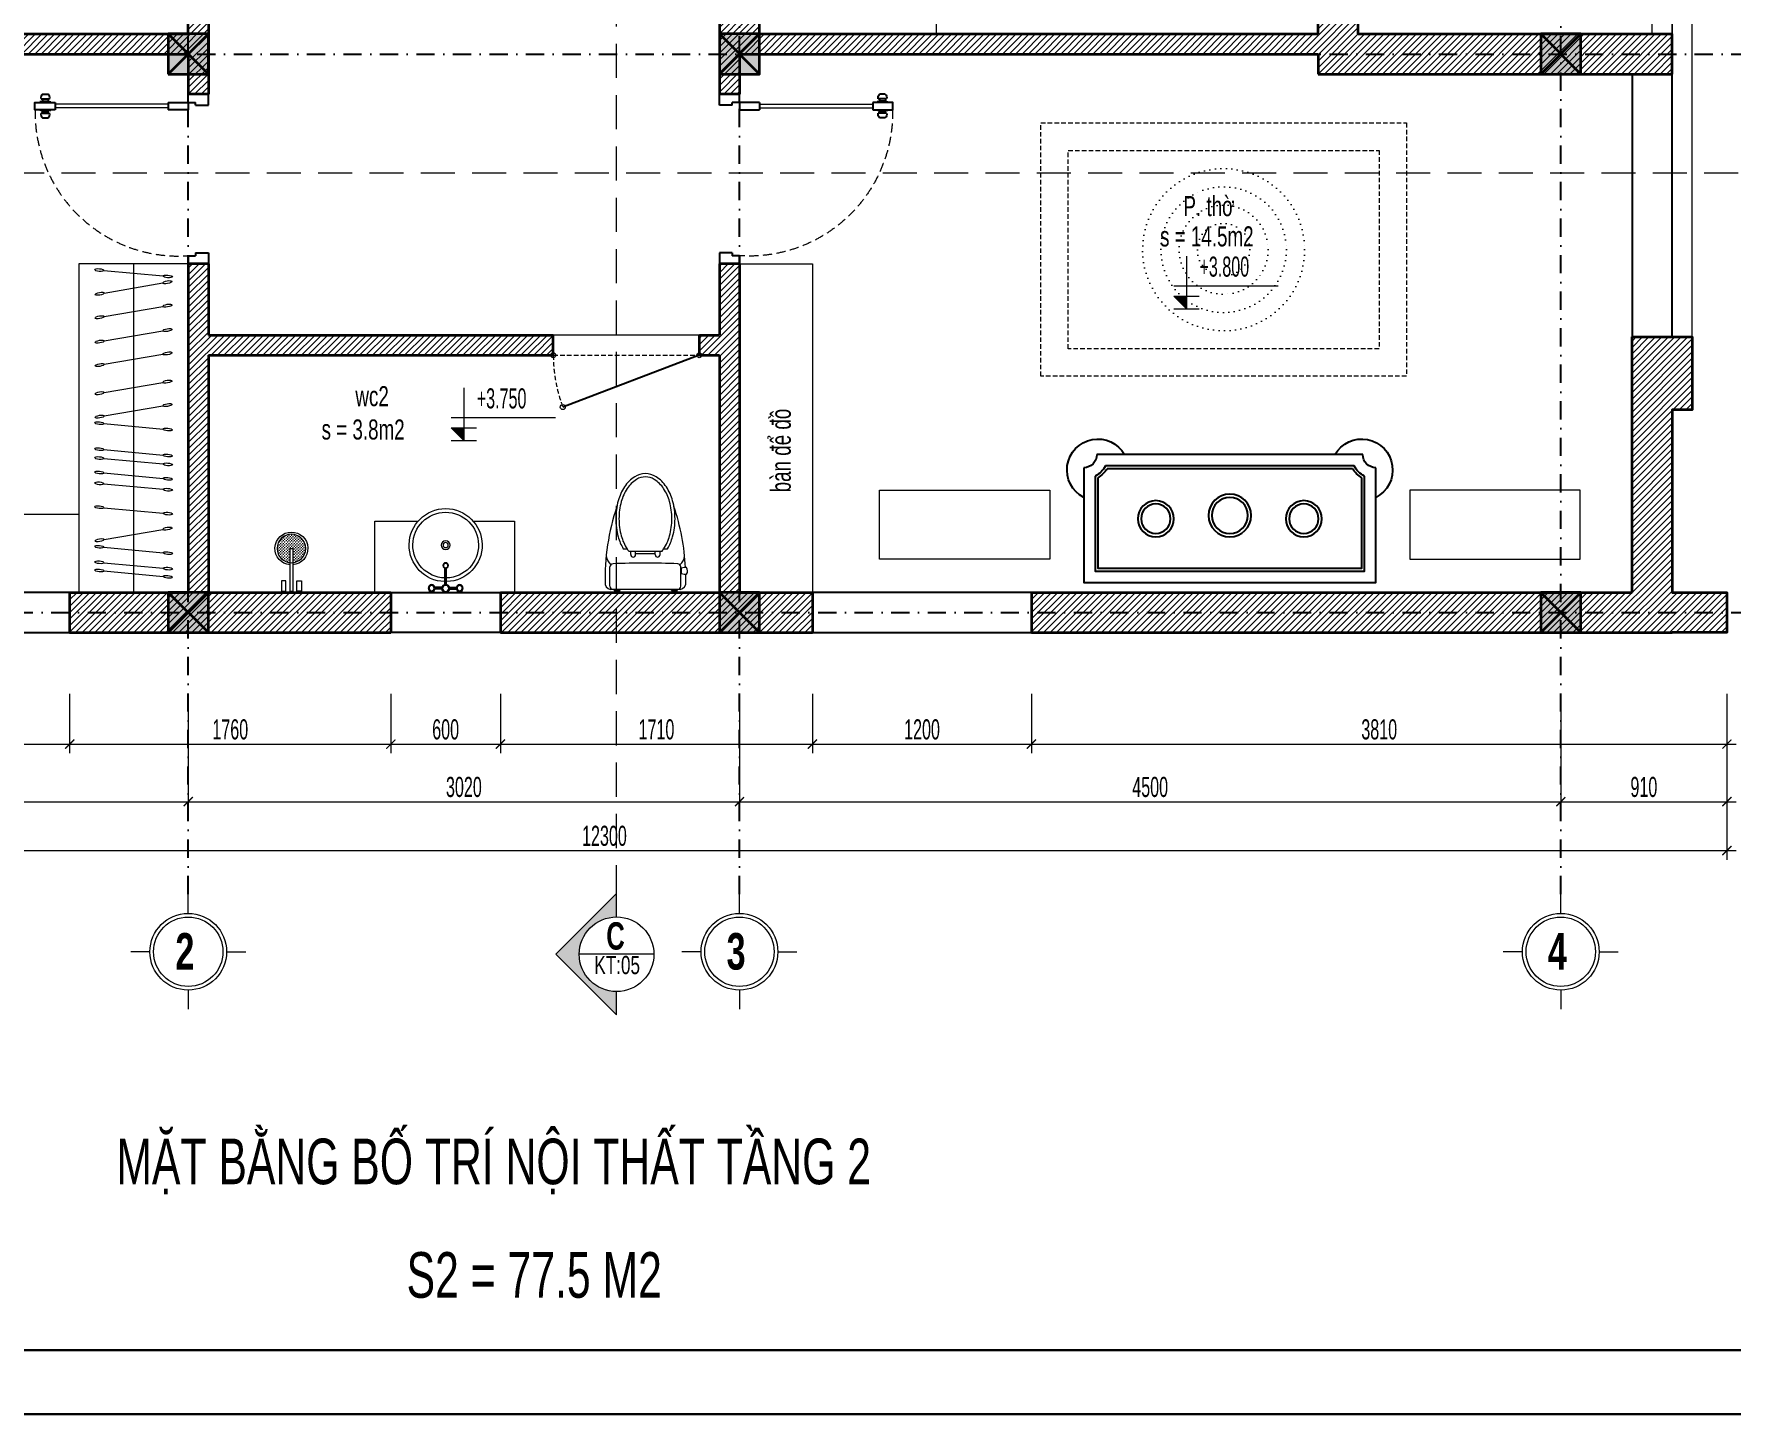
# Model space of a CAD drawing. Header units: inches. Extents: x 274208 to 641690, y -81912 to 129129.
# Drawn here: x 454897 to 464195, y 89217 to 96778 of the extents above; entities that cross this region are included whole.
import ezdxf
from ezdxf.enums import TextEntityAlignment as Align

# ---------------------------------------------------------------- set-up
doc = ezdxf.new("R2010")
doc.units = ezdxf.units.IN
doc.header["$MEASUREMENT"] = 0
doc.header["$PDMODE"] = 3
for name, pattern in [('$1$HIDDEN', [0.375, 0.25, -0.125]), ('ACAD_ISO07W100', [3, 0, -3]), ('DASHDOT', [1, 0.5, -0.25, 0, -0.25]), ('HIDDEN', [0.375, 0.25, -0.125])]:
    doc.linetypes.add(name, pattern=pattern)
for name, color, linetype, lineweight in [('01.Cut', 255, 'Continuous', 35), ('02.Thay', 145, 'Continuous', 20), ('03.Manh', 251, 'Continuous', 13), ('04.Khuat', 250, 'HIDDEN', 18), ('05.Text', 253, 'Continuous', 18), ('06.betong', 2, 'Continuous', 35), ('08.Dim', 156, 'Continuous', 15), ('09.Hatch', 250, 'Continuous', 5), ('11.Khung bo', 32, 'Continuous', 50), ('12.Khung', 36, 'Continuous', 25), ('12.Kinh', 158, 'Continuous', 9), ('DIM', 252, 'Continuous', 20), ('NN_KI HIEU', 22, 'Continuous', 18)]:
    doc.layers.add(name, color=color, linetype=linetype, lineweight=lineweight)
for name, color, linetype in [('3', 2, 'Continuous'), ('NET MANH', 251, 'Continuous'), ('NET VUA', 143, 'Continuous'), ('NOITHAT', 250, 'Continuous'), ('text', 7, 'Continuous'), ('TRUC', 250, 'DASHDOT')]:
    doc.layers.add(name, color=color, linetype=linetype)
doc.layers.add('Tpl_Bound', color=1, linetype='Continuous', plot=False)
doc.styles.add('AVANTH', font='')
doc.styles.add('AVANTHB', font='')
doc.styles.add('TT5_Ghi chu 1', font='', dxfattribs={"width": 0.7, "height": 240})
doc.styles.add('TT5_Text Dim', font='hoatbif.shx', dxfattribs={"width": 0.6})
doc.styles.get('AVANTH').set_extended_font_data('.VnAvantH')
doc.styles.get('AVANTHB').set_extended_font_data('.VnAvantH', bold=True)
doc.styles.get('TT5_Ghi chu 1').set_extended_font_data('.VnBlackH')
doc.dimstyles.new('TT5_Dim 1-50', dxfattribs={"dimscale": 50, "dimtxt": 2.2, "dimasz": 1, "dimexe": 1, "dimexo": 0.5, "dimgap": 0.5, "dimtad": 1, "dimdec": 0, "dimzin": 0, "dimdsep": 46, "dimtxsty": 'TT5_Text Dim', "dimblk": 'ARCHTICK', "dimcen": 0, "dimdle": 1, "dimclrd": 256, "dimclre": 256, "dimclrt": 1, "dimadec": 0, "dimazin": 0, "dimtfac": 0.015, "dimtdec": 0, "dimtix": 1, "dimtmove": 2, "dimatfit": 3, "dimldrblk": 'DOT', "dimfxl": 1, "dimtolj": 1, "dimtzin": 0, "dimlwd": -1, "dimlwe": -1, "dimarcsym": 1})

# ---------------------------------------------------------------- blocks, each defined once
blk = doc.blocks.new('100')
at = {"layer": '11.Khung bo', "const_width": 26.7}
blk.add_lwpolyline([(1860913, -945240), (1860913, -916940), (1896063, -916940), (1896063, -945240)], close=True, dxfattribs=at)
at = {"layer": '12.Khung', "color": 1}
blk.add_lwpolyline([(1901579, -945940), (1901579, -916240), (1859580, -916240), (1859580, -945940)], close=True, dxfattribs=at)
blk = doc.blocks.new('\xad3yjrtuktyl')
at = {"layer": '06.betong'}
blk.add_hatch(color=0, dxfattribs=at).paths.add_polyline_path([(-110, -110), (110, -110), (110, 110), (-110, 110)])
at = {"layer": '06.betong', "color": 0}
for p, q in [((-110, 110), (110, -110)), ((-110, -110), (110, 110))]:
    blk.add_line(p, q, dxfattribs=at)
blk.add_lwpolyline([(-110, -110), (110, -110), (110, 110), (-110, 110)], close=True, dxfattribs=at)
blk = doc.blocks.new('mocqa')
at = {"layer": '09.Hatch'}
blk.add_lwpolyline([(-171, -29.3), (150, 25.7)], dxfattribs=at)
for centre in [(175, 30), (-196, -33.6)]:
    blk.add_ellipse(centre, major_axis=(25, 4.3), ratio=0.291091, dxfattribs=at)
blk = doc.blocks.new('CUA D110920')
at = {"layer": '04.Khuat', "ltscale": 200}
blk.add_arc((775004.5, 2440213.5), 786, 178.84706, 273.87454, dxfattribs=at)
at = {"layer": '12.Kinh'}
for p, q in [((774947.6, 2440260), (774327.6, 2440260)), ((774947.6, 2440238.7), (774327.6, 2440238.7))]:
    blk.add_line(p, q, dxfattribs=at)
at = {"layer": 'NET VUA'}
for p, q in [((774255.6, 2440273.9), (774244.9, 2440271.7)), ((774244.9, 2440271.7), (774244.9, 2440269.4)), ((774251.4, 2440289.2), (774297.5, 2440289.2)), ((774255.6, 2440276.6), (774293.3, 2440276.6)), ((774255.6, 2440276.6), (774255.6, 2440273.9)), ((774258.4, 2440289.2), (774258.4, 2440276.6)), ((774259, 2440314.3), (774289.9, 2440314.3)), ((774290.4, 2440289.2), (774290.4, 2440276.6)), ((774293.3, 2440276.6), (774293.3, 2440273.9)), ((774293.3, 2440273.9), (774304, 2440271.7)), ((774304, 2440271.7), (774304, 2440269.4)), ((774327.6, 2440269.4), (774327.6, 2440229.4)), ((774947.6, 2440269.4), (774947.6, 2440229.4)), ((775057.6, 2440269.4), (775057.6, 2440314.4)), ((775057.6, 2440314.4), (775167.6, 2440314.4)), ((775057.6, 2440269.4), (775097.6, 2440269.4)), ((775097.6, 2440254.4), (775097.6, 2440269.4)), ((775097.6, 2440254.4), (775167.6, 2440254.4)), ((775167.6, 2440254.4), (775167.6, 2440314.4)), ((774244.9, 2440227), (774244.9, 2440229.4)), ((774255.6, 2440224.8), (774244.9, 2440227)), ((774251.4, 2440209.5), (774297.5, 2440209.5)), ((774255.6, 2440222.1), (774255.6, 2440224.8)), ((774255.6, 2440222.1), (774293.3, 2440222.1)), ((774258.4, 2440209.5), (774258.4, 2440222.1)), ((774259, 2440184.5), (774289.9, 2440184.5)), ((774290.4, 2440209.5), (774290.4, 2440222.1)), ((774293.3, 2440224.8), (774304, 2440227)), ((774293.3, 2440222.1), (774293.3, 2440224.8)), ((774304, 2440227), (774304, 2440229.4)), ((775057.6, 2439429.4), (775057.6, 2439384.4)), ((775057.6, 2439429.4), (775097.6, 2439429.4)), ((775097.6, 2439444.4), (775167.6, 2439444.4)), ((775097.6, 2439444.4), (775097.6, 2439429.4)), ((775167.6, 2439444.4), (775167.6, 2439384.4)), ((775057.6, 2439384.4), (775167.6, 2439384.4))]:
    blk.add_line(p, q, dxfattribs=at)
for points in [[(774327.6, 2440229.4), (774217.6, 2440229.4), (774217.6, 2440269.4), (774327.6, 2440269.4)], [(774947.6, 2440269.4), (775057.6, 2440269.4), (775057.6, 2440229.4), (774947.6, 2440229.4)]]:
    blk.add_lwpolyline(points, dxfattribs=at)
for centre, start, end in [((774274.4, 2440295.9), 130.01756, 196.13295), ((774274.4, 2440295.9), 343.86705, 49.98244), ((774274.4, 2440202.8), 163.86705, 229.98244), ((774274.4, 2440202.8), 310.01756, 16.13295)]:
    blk.add_arc(centre, 24, start, end, dxfattribs=at)
blk = doc.blocks.new('ƯERWERWE3')
at = {"layer": '02.Thay'}
for centre in [(458720.4, 76276.4), (459520.4, 76276.4), (458772.6, 75992.2)]:
    blk.add_circle(centre, 13.7, dxfattribs=at)
at = {"layer": '03.Manh', "linetype": 'HIDDEN', "ltscale": 100}
blk.add_line((458720.4, 76276.4), (459520.4, 76276.4), dxfattribs=at)
blk.add_arc((459520.4, 76276.4), 800, 180, 200.80491, dxfattribs=at)
at = {"layer": '3'}
blk.add_line((459520.4, 76276.4), (458772.6, 75992.2), dxfattribs=at)
blk = doc.blocks.new('TU THO')
at = {"layer": 'NET MANH'}
for points in [[(-738, -214.8), (-738, 304.9), (738, 304.9), (738, -214.8)], [(681.7, -271.1), (-681.7, -271.1)]]:
    blk.add_lwpolyline(points, dxfattribs=at)
for centre, radius in [((-405.3, 18.2), 80.8), ((0, 0), 99), ((405.3, 18.2), 80.8)]:
    blk.add_circle(centre, radius, dxfattribs=at)
for centre, start, end in [((-800, -333.1), 27.65152, 62.34848), ((800, -333.1), 117.65152, 152.34848)]:
    blk.add_arc(centre, 133.6, start, end, dxfattribs=at)
at = {"layer": 'NOITHAT'}
for points in [[(-800, -261.5), (-800, 366.9), (800, 366.9), (800, -261.5)], [(-722.9, -205.9), (-722.9, 289.8), (722.9, 289.8), (722.9, -205.9)], [(672.8, -256), (-672.8, -256)], [(728.4, -333.1), (-728.4, -333.1)]]:
    blk.add_lwpolyline(points, dxfattribs=at)
for centre, radius in [((-405.3, 18.2), 99), ((0, 0), 117.2), ((405.3, 18.2), 99)]:
    blk.add_circle(centre, radius, dxfattribs=at)
for centre, radius, start, end in [((-723, -249.4), 169, 117.09554, 330.31297), ((723, -249.4), 169, 209.68703, 62.90446), ((-800, -333.1), 71.6, 0, 90), ((-800, -333.1), 148.7, 31.24133, 58.75867), ((800, -333.1), 148.7, 121.24133, 148.75867), ((800, -333.1), 71.6, 90, 180)]:
    blk.add_arc(centre, radius, start, end, dxfattribs=at)
blk = doc.blocks.new('DANHTRUC')
for p, q in [((980383, -947347), (980383, -947137)), ((979963, -947767), (979753, -947767)), ((980803, -947767), (981013, -947767)), ((980383, -948187), (980383, -948397))]:
    blk.add_line(p, q)
for radius in [420, 380]:
    blk.add_circle((980383, -947767), radius)
blk = doc.blocks.new('A$C4E7C6F34')
at = {"layer": 'DIM'}
blk.add_hatch(color=256, dxfattribs=at).paths.add_polyline_path([(-38, 0), (-38, 138), (-178, 138)])
for p, q in [((-38, 576), (-38, 0)), ((964, 248), (-178, 248)), ((-178, 138), (101, 138)), ((-178, 138), (-38, 0)), ((-178, 0), (101, 0))]:
    blk.add_line(p, q, dxfattribs=at)
at = {"layer": 'text', "style": 'TT5_Text Dim', "flags": 8}
blk.add_attdef('%%P0.000', text='', height=220, dxfattribs=at).set_placement((102, 461), align=Align.MIDDLE_LEFT)
blk = doc.blocks.new('_ARCHTICK')
at = {"color": 0, "linetype": 'ByBlock', "const_width": 0.15}
blk.add_lwpolyline([(-0.5, -0.5), (0.5, 0.5)], dxfattribs=at)
blk = doc.blocks.new('*D135')
at = {"layer": '08.Dim', "transparency": 16777216}
for p, q in [((453692.2, 93161.6), (453692.2, 92837)), ((455092.2, 93161.6), (455092.2, 92837)), ((453642.2, 92887), (455142.2, 92887))]:
    blk.add_line(p, q, dxfattribs=at)
at = {"layer": 'Defpoints', "color": 0, "transparency": 16777216}
for p in [(453692.2, 93186.6), (455092.2, 93186.6), (455092.2, 92887)]:
    blk.add_point(p, dxfattribs=at)
at = {"layer": '08.Dim', "transparency": 16777216, "xscale": 50, "yscale": 50, "zscale": 50, "rotation": 180}
blk.add_blockref('_ARCHTICK', (453692.2, 92887), dxfattribs=at)
at = {"layer": '08.Dim', "transparency": 16777216, "xscale": 50, "yscale": 50, "zscale": 50}
blk.add_blockref('_ARCHTICK', (455092.2, 92887), dxfattribs=at)
at = {"layer": '08.Dim', "color": 1, "transparency": 16777216, "insert": (454392.2, 92967), "char_height": 110, "attachment_point": 5, "style": 'TT5_Text Dim'}
blk.add_mtext('\\A1;1400', dxfattribs=at)
blk = doc.blocks.new('_DOT')
at = {"color": 1, "linetype": 'ByBlock'}
blk.add_line((-0.5, 0), (-1, 0), dxfattribs=at)
at = {"color": 1, "linetype": 'ByBlock', "const_width": 0.5}
blk.add_lwpolyline([(-0.25, 0, 1), (0.25, 0, 1)], format="xyb", close=True, dxfattribs=at)
blk = doc.blocks.new('*D136')
at = {"layer": '08.Dim', "transparency": 16777216}
for p, q in [((455092.2, 93161.6), (455092.2, 92837)), ((456852.2, 93161.6), (456852.2, 92837)), ((455042.2, 92887), (456902.2, 92887))]:
    blk.add_line(p, q, dxfattribs=at)
at = {"layer": 'Defpoints', "color": 0, "transparency": 16777216}
for p in [(455092.2, 93186.6), (456852.2, 93186.6), (456852.2, 92887)]:
    blk.add_point(p, dxfattribs=at)
at = {"layer": '08.Dim', "transparency": 16777216, "xscale": 50, "yscale": 50, "zscale": 50, "rotation": 180}
blk.add_blockref('_ARCHTICK', (455092.2, 92887), dxfattribs=at)
at = {"layer": '08.Dim', "transparency": 16777216, "xscale": 50, "yscale": 50, "zscale": 50}
blk.add_blockref('_ARCHTICK', (456852.2, 92887), dxfattribs=at)
at = {"layer": '08.Dim', "color": 1, "transparency": 16777216, "insert": (455972.2, 92967), "char_height": 110, "attachment_point": 5, "style": 'TT5_Text Dim'}
blk.add_mtext('\\A1;1760', dxfattribs=at)
blk = doc.blocks.new('*D137')
at = {"layer": '08.Dim', "transparency": 16777216}
for p, q in [((456852.2, 93161.6), (456852.2, 92837)), ((457452.2, 93161.6), (457452.2, 92837)), ((456802.2, 92887), (457502.2, 92887))]:
    blk.add_line(p, q, dxfattribs=at)
at = {"layer": 'Defpoints', "color": 0, "transparency": 16777216}
for p in [(456852.2, 93186.6), (457452.2, 93186.6), (457452.2, 92887)]:
    blk.add_point(p, dxfattribs=at)
at = {"layer": '08.Dim', "transparency": 16777216, "xscale": 50, "yscale": 50, "zscale": 50, "rotation": 180}
blk.add_blockref('_ARCHTICK', (456852.2, 92887), dxfattribs=at)
at = {"layer": '08.Dim', "transparency": 16777216, "xscale": 50, "yscale": 50, "zscale": 50}
blk.add_blockref('_ARCHTICK', (457452.2, 92887), dxfattribs=at)
at = {"layer": '08.Dim', "color": 1, "transparency": 16777216, "insert": (457152.2, 92967), "char_height": 110, "attachment_point": 5, "style": 'TT5_Text Dim'}
blk.add_mtext('\\A1;600', dxfattribs=at)
blk = doc.blocks.new('*D138')
at = {"layer": '08.Dim', "transparency": 16777216}
for p, q in [((457452.2, 93161.6), (457452.2, 92837)), ((459162.2, 93161.6), (459162.2, 92837)), ((457402.2, 92887), (459212.2, 92887))]:
    blk.add_line(p, q, dxfattribs=at)
at = {"layer": 'Defpoints', "color": 0, "transparency": 16777216}
for p in [(457452.2, 93186.6), (459162.2, 93186.6), (459162.2, 92887)]:
    blk.add_point(p, dxfattribs=at)
at = {"layer": '08.Dim', "transparency": 16777216, "xscale": 50, "yscale": 50, "zscale": 50, "rotation": 180}
blk.add_blockref('_ARCHTICK', (457452.2, 92887), dxfattribs=at)
at = {"layer": '08.Dim', "transparency": 16777216, "xscale": 50, "yscale": 50, "zscale": 50}
blk.add_blockref('_ARCHTICK', (459162.2, 92887), dxfattribs=at)
at = {"layer": '08.Dim', "color": 1, "transparency": 16777216, "insert": (458307.2, 92967), "char_height": 110, "attachment_point": 5, "style": 'TT5_Text Dim'}
blk.add_mtext('\\A1;1710', dxfattribs=at)
blk = doc.blocks.new('*D139')
at = {"layer": '08.Dim', "transparency": 16777216}
for p, q in [((459162.2, 93161.6), (459162.2, 92837)), ((460362.2, 93161.6), (460362.2, 92837)), ((459112.2, 92887), (460412.2, 92887))]:
    blk.add_line(p, q, dxfattribs=at)
at = {"layer": 'Defpoints', "color": 0, "transparency": 16777216}
for p in [(459162.2, 93186.6), (460362.2, 93186.6), (460362.2, 92887)]:
    blk.add_point(p, dxfattribs=at)
at = {"layer": '08.Dim', "transparency": 16777216, "xscale": 50, "yscale": 50, "zscale": 50, "rotation": 180}
blk.add_blockref('_ARCHTICK', (459162.2, 92887), dxfattribs=at)
at = {"layer": '08.Dim', "transparency": 16777216, "xscale": 50, "yscale": 50, "zscale": 50}
blk.add_blockref('_ARCHTICK', (460362.2, 92887), dxfattribs=at)
at = {"layer": '08.Dim', "color": 1, "transparency": 16777216, "insert": (459762.2, 92967), "char_height": 110, "attachment_point": 5, "style": 'TT5_Text Dim'}
blk.add_mtext('\\A1;1200', dxfattribs=at)
blk = doc.blocks.new('*D140')
at = {"layer": '08.Dim', "transparency": 16777216}
for p, q in [((460362.2, 93161.6), (460362.2, 92837)), ((464172.2, 93161.6), (464172.2, 92837)), ((460312.2, 92887), (464222.2, 92887))]:
    blk.add_line(p, q, dxfattribs=at)
at = {"layer": 'Defpoints', "color": 0, "transparency": 16777216}
for p in [(460362.2, 93186.6), (464172.2, 93186.6), (464172.2, 92887)]:
    blk.add_point(p, dxfattribs=at)
at = {"layer": '08.Dim', "transparency": 16777216, "xscale": 50, "yscale": 50, "zscale": 50, "rotation": 180}
blk.add_blockref('_ARCHTICK', (460362.2, 92887), dxfattribs=at)
at = {"layer": '08.Dim', "transparency": 16777216, "xscale": 50, "yscale": 50, "zscale": 50}
blk.add_blockref('_ARCHTICK', (464172.2, 92887), dxfattribs=at)
at = {"layer": '08.Dim', "color": 1, "transparency": 16777216, "insert": (462267.2, 92967), "char_height": 110, "attachment_point": 5, "style": 'TT5_Text Dim'}
blk.add_mtext('\\A1;3810', dxfattribs=at)
blk = doc.blocks.new('*D142')
at = {"layer": '08.Dim', "transparency": 16777216}
for p, q in [((451982.2, 93161.6), (451982.2, 92521.6)), ((455742.2, 93161.6), (455742.2, 92521.6)), ((451932.2, 92571.6), (455792.2, 92571.6))]:
    blk.add_line(p, q, dxfattribs=at)
at = {"layer": 'Defpoints', "color": 0, "transparency": 16777216}
for p in [(451982.2, 93186.6), (455742.2, 93186.6), (455742.2, 92571.6)]:
    blk.add_point(p, dxfattribs=at)
at = {"layer": '08.Dim', "transparency": 16777216, "xscale": 50, "yscale": 50, "zscale": 50, "rotation": 180}
blk.add_blockref('_ARCHTICK', (451982.2, 92571.6), dxfattribs=at)
at = {"layer": '08.Dim', "transparency": 16777216, "xscale": 50, "yscale": 50, "zscale": 50}
blk.add_blockref('_ARCHTICK', (455742.2, 92571.6), dxfattribs=at)
at = {"layer": '08.Dim', "color": 1, "transparency": 16777216, "insert": (453862.2, 92651.6), "char_height": 110, "attachment_point": 5, "style": 'TT5_Text Dim'}
blk.add_mtext('\\A1;3760', dxfattribs=at)
blk = doc.blocks.new('*D143')
at = {"layer": '08.Dim', "transparency": 16777216}
for p, q in [((455742.2, 93161.6), (455742.2, 92521.6)), ((458762.2, 93161.6), (458762.2, 92521.6)), ((455692.2, 92571.6), (458812.2, 92571.6))]:
    blk.add_line(p, q, dxfattribs=at)
at = {"layer": 'Defpoints', "color": 0, "transparency": 16777216}
for p in [(455742.2, 93186.6), (458762.2, 93186.6), (458762.2, 92571.6)]:
    blk.add_point(p, dxfattribs=at)
at = {"layer": '08.Dim', "transparency": 16777216, "xscale": 50, "yscale": 50, "zscale": 50, "rotation": 180}
blk.add_blockref('_ARCHTICK', (455742.2, 92571.6), dxfattribs=at)
at = {"layer": '08.Dim', "transparency": 16777216, "xscale": 50, "yscale": 50, "zscale": 50}
blk.add_blockref('_ARCHTICK', (458762.2, 92571.6), dxfattribs=at)
at = {"layer": '08.Dim', "color": 1, "transparency": 16777216, "insert": (457252.2, 92651.6), "char_height": 110, "attachment_point": 5, "style": 'TT5_Text Dim'}
blk.add_mtext('\\A1;3020', dxfattribs=at)
blk = doc.blocks.new('*D144')
at = {"layer": '08.Dim', "transparency": 16777216}
for p, q in [((458762.2, 93161.6), (458762.2, 92521.6)), ((463262.2, 93161.6), (463262.2, 92521.6)), ((458712.2, 92571.6), (463312.2, 92571.6))]:
    blk.add_line(p, q, dxfattribs=at)
at = {"layer": 'Defpoints', "color": 0, "transparency": 16777216}
for p in [(458762.2, 93186.6), (463262.2, 93186.6), (463262.2, 92571.6)]:
    blk.add_point(p, dxfattribs=at)
at = {"layer": '08.Dim', "transparency": 16777216, "xscale": 50, "yscale": 50, "zscale": 50, "rotation": 180}
blk.add_blockref('_ARCHTICK', (458762.2, 92571.6), dxfattribs=at)
at = {"layer": '08.Dim', "transparency": 16777216, "xscale": 50, "yscale": 50, "zscale": 50}
blk.add_blockref('_ARCHTICK', (463262.2, 92571.6), dxfattribs=at)
at = {"layer": '08.Dim', "color": 1, "transparency": 16777216, "insert": (461012.2, 92651.6), "char_height": 110, "attachment_point": 5, "style": 'TT5_Text Dim'}
blk.add_mtext('\\A1;4500', dxfattribs=at)
blk = doc.blocks.new('*D145')
at = {"layer": '08.Dim', "transparency": 16777216}
for p, q in [((463262.2, 93161.6), (463262.2, 92521.6)), ((464172.2, 93161.6), (464172.2, 92521.6)), ((463212.2, 92571.6), (464222.2, 92571.6))]:
    blk.add_line(p, q, dxfattribs=at)
at = {"layer": 'Defpoints', "color": 0, "transparency": 16777216}
for p in [(463262.2, 93186.6), (464172.2, 93186.6), (464172.2, 92571.6)]:
    blk.add_point(p, dxfattribs=at)
at = {"layer": '08.Dim', "transparency": 16777216, "xscale": 50, "yscale": 50, "zscale": 50, "rotation": 180}
blk.add_blockref('_ARCHTICK', (463262.2, 92571.6), dxfattribs=at)
at = {"layer": '08.Dim', "transparency": 16777216, "xscale": 50, "yscale": 50, "zscale": 50}
blk.add_blockref('_ARCHTICK', (464172.2, 92571.6), dxfattribs=at)
at = {"layer": '08.Dim', "color": 1, "transparency": 16777216, "insert": (463717.2, 92651.6), "char_height": 110, "attachment_point": 5, "style": 'TT5_Text Dim'}
blk.add_mtext('\\A1;910', dxfattribs=at)
blk = doc.blocks.new('*D146')
at = {"layer": '08.Dim', "transparency": 16777216}
for p, q in [((451872.2, 93161.6), (451872.2, 92253.9)), ((464172.2, 93161.6), (464172.2, 92253.9)), ((451822.2, 92303.9), (464222.2, 92303.9))]:
    blk.add_line(p, q, dxfattribs=at)
at = {"layer": 'Defpoints', "color": 0, "transparency": 16777216}
for p in [(451872.2, 93186.6), (464172.2, 93186.6), (464172.2, 92303.9)]:
    blk.add_point(p, dxfattribs=at)
at = {"layer": '08.Dim', "transparency": 16777216, "xscale": 50, "yscale": 50, "zscale": 50, "rotation": 180}
blk.add_blockref('_ARCHTICK', (451872.2, 92303.9), dxfattribs=at)
at = {"layer": '08.Dim', "transparency": 16777216, "xscale": 50, "yscale": 50, "zscale": 50}
blk.add_blockref('_ARCHTICK', (464172.2, 92303.9), dxfattribs=at)
at = {"layer": '08.Dim', "color": 1, "transparency": 16777216, "insert": (458022.2, 92383.9), "char_height": 110, "attachment_point": 5, "style": 'TT5_Text Dim'}
blk.add_mtext('\\A1;12300', dxfattribs=at)
blk = doc.blocks.new('A$C7190720A')
for p, q in [((99.5, 239.7), (120.2, 239.7)), ((129.3, 227), (312.6, 227)), ((140.8, 207.4), (140.8, 227)), ((167.2, 207.4), (167.2, 227)), ((167.2, 213.8), (274.6, 213.8)), ((274.6, 207.4), (274.6, 227)), ((301, 207.4), (301, 227)), ((321.6, 239.7), (342.3, 239.7)), ((26.8, 35.1), (26.8, 139.7)), ((415, 35.1), (415, 139.7)), ((415, 133.3), (419.4, 133.3)), ((415, 103.3), (419.4, 103.3)), ((419.4, 103.3), (419.4, 133.3)), ((44.4, 17.5), (397.4, 17.5)), ((50.3, 10.4), (53.4, 17.5)), ((50.3, 10.4), (82.5, 10.4)), ((58.7, 10.4), (58.7, 0)), ((74.8, 10.4), (74.8, 0)), ((82.5, 10.4), (79.3, 17.5)), ((363.7, 10.4), (366.9, 17.5)), ((363.7, 10.4), (395.9, 10.4)), ((372.1, 10.4), (372.1, 0)), ((388.2, 10.4), (388.2, 0)), ((395.9, 10.4), (392.8, 17.5)), ((58.7, 0), (74.8, 0)), ((372.1, 0), (388.2, 0))]:
    blk.add_line(p, q)
for points in [[(312.6, 227, 0.021211), (320.9, 238.7, 0.079005), (353.1, 310, 0.066458), (365.6, 403.9, 0.066458), (353.1, 497.7, 0.079005), (320.9, 569, 0.107159), (269.7, 619.4, 0.141682), (220.9, 633.5, 0.141682), (172.1, 619.4, 0.107159), (120.9, 569, 0.079005), (88.7, 497.7, 0.066458), (76.2, 403.9, 0.066458), (88.7, 310, 0.079005), (120.9, 238.7, 0.021211), (129.3, 227, 0.00325)], [(440.6, 136.7, 0.068596), (377.1, 471.3, 0.068596)]]:
    blk.add_lwpolyline(points, format="xyb")
for centre, radius, start, end in [((220.9, 542.2), 109, 90, 122.25649), ((220.9, 542.2), 109, 57.74351, 90), ((329.1, 432.4), 266.6, 146.72215, 164.79123), ((262.7, 476), 187.3, 122.25649, 146.72215), ((179.1, 476), 187.3, 33.27785, 57.74351), ((112.7, 432.4), 266.6, 15.20877, 33.27785), ((1246.4, 73.7), 1246.8, 161.40679, 181.38565), ((434.1, 403.9), 375.5, 164.79123, 180), ((7.7, 403.9), 375.5, 360, 15.20877), ((434.1, 403.9), 375.5, 180, 195.20877), ((7.7, 403.9), 375.5, 344.79123, 360), ((329.1, 375.3), 266.6, 195.20877, 210.56985), ((112.7, 375.3), 266.6, 329.43015, 344.79123), ((79, 208.1), 73.2, 185.49628, 229.93242), ((154, 207.4), 13.2, 180, 360), ((287.8, 207.4), 13.2, 180, 360), ((362.8, 208.1), 73.2, 310.06758, 354.50372), ((44.4, 139.7), 17.6, 92.30634, 180), ((220.9, -4242), 4402.9, 87.69366, 92.30634), ((397.4, 139.7), 17.6, 360, 87.69366), ((438.6, 81.2), 55.5, 82.09441, 110.31664), ((438.6, 155.4), 55.5, 249.68336, 278.49388), ((-804.6, 73.7), 1246.8, 358.61435, 1.20362), ((419.4, 117.9), 32.6, 327.52867, 34.27722), ((36.2, 54.5), 37.8, 196.69635, 282.52487), ((44.4, 35.1), 17.6, 180, 270), ((405.6, 54.5), 37.8, 257.47513, 343.30365), ((397.4, 35.1), 17.6, 270, 360)]:
    blk.add_arc(centre, radius, start, end)
blk = doc.blocks.new('VOI SEN')
at = {"layer": '09.Hatch'}
h = blk.add_hatch(dxfattribs=at)
h.set_pattern_fill('CROSS', color=256, scale=30, style=0)
h.set_pattern_definition([(0, (-76.6936, -319.287), (7.5, 7.5), [3.75, -11.25]), (90, (-74.8186, -321.162), (-7.5, 7.5), [3.75, -11.25])])
h.paths.add_polyline_path([(79.7, -241.1, 0.38796), (8.6, -163.2), (8.6, -241.1), (-5.6, -241.1), (-5.6, -163.2, 0.38796), (-76.7, -241.1, 1)])
at = {"layer": '03.Manh'}
for points in [[(-90.1, -2.4), (90.1, -2.4), (90.1, 0), (-90.1, 0)], [(-53.3, -6.6), (-28.8, -6.6), (-28.8, -63.4), (-53.3, -63.4)], [(8.6, -5.7), (-5.6, -5.7), (-5.6, -241.1), (8.6, -241.1)], [(56.2, -6.6), (31.8, -6.6), (31.8, -63.4), (56.2, -63.4)]]:
    blk.add_lwpolyline(points, close=True, dxfattribs=at)
blk.add_arc((1.5, -241.1), 90, 94.4987, 85.5013, dxfattribs=at)
at = {"layer": '09.Hatch'}
blk.add_circle((1.5, -241.1), 78.2, dxfattribs=at)
blk = doc.blocks.new('navabo')
at = {"layer": '03.Manh'}
for p, q in [((-21.8, 241.7), (-58.3, 241.7)), ((-21.1, 230.7), (-58.2, 230.7)), ((-22.2, 236.1), (-57.4, 236.1)), ((-5.4, 216), (-5.4, 126.6)), ((0, 215.3), (0, 127.6)), ((5.4, 216), (5.4, 126.6)), ((21.1, 230.7), (58.2, 230.7)), ((21.8, 241.7), (58.3, 241.7)), ((22.2, 236.1), (57.4, 236.1))]:
    blk.add_line(p, q, dxfattribs=at)
for centre, radius in [((-76.8, 236.1), 19.4), ((-76.8, 236.1), 14), ((0, 237.5), 22.2), ((0, 237.5), 16.8), ((76.8, 236.1), 19.4), ((76.8, 236.1), 14), ((0, 112.2), 15.4), ((0, 112.2), 12.1), ((0, 0), 24), ((0, 0), 14)]:
    blk.add_circle(centre, radius, dxfattribs=at)
for radius in [200, 180]:
    blk.add_arc((0, 0), radius, 91.55955, 88.44045, dxfattribs=at)

msp = doc.modelspace()

# ---------------------------------------------------------------- hatches: boundary and pattern name
at = {"layer": '09.Hatch'}
h = msp.add_hatch(dxfattribs=at)
h.set_pattern_fill('ANSI31', color=256, scale=200)
h.set_pattern_definition([(45, (451872.16, 93497.585), (-17.67767, 17.67767), [])])
h.paths.add_polyline_path([(452092.2, 100277.6), (453642.2, 100277.6), (455742.2, 100277.6), (455742.2, 97817.6), (455852.2, 97817.6), (455852.2, 100277.6), (456352.2, 100277.6), (458652.2, 100277.6), (458652.2, 97817.6), (458872.2, 97817.6), (458872.2, 100277.6), (461932.2, 100277.6), (461932.2, 100027.6), (462152.2, 100027.6), (462152.2, 100497.6), (456352.2, 100497.6), (453642.2, 100497.6), (451872.2, 100497.6), (451872.2, 99427.6), (452092.2, 99427.6)])
h.paths.add_polyline_path([(452092.2, 96667.6), (455742.2, 96667.6), (455742.2, 96447.6), (455852.2, 96447.6), (455852.2, 96777.6), (455852.2, 96887.6), (455742.2, 96887.6), (455742.2, 96777.6), (452092.2, 96777.6), (452092.2, 97627.6), (451872.2, 97627.6), (451872.2, 94857.6), (451872.2, 93497.6), (453692.2, 93497.6), (453692.2, 93717.6), (452092.2, 93717.6), (452092.2, 94857.6)])
h.paths.add_polyline_path([(455742.2, 93717.6), (455092.2, 93717.6), (455092.2, 93497.6), (456852.2, 93497.6), (456852.2, 93717.6), (455852.2, 93717.6), (455852.2, 95017.6), (457742.2, 95017.6), (457742.2, 95127.6), (455852.2, 95127.6), (455852.2, 95517.6), (455742.2, 95517.6)])
h.paths.add_polyline_path([(459162.2, 93497.6), (459162.2, 93717.6), (458762.2, 93717.6), (458762.2, 95517.6), (458652.2, 95517.6), (458652.2, 95127.6), (458542.2, 95127.6), (458542.2, 95017.6), (458652.2, 95017.6), (458652.2, 93717.6), (457452.2, 93717.6), (457452.2, 93497.6)])
h.paths.add_polyline_path([(460362.2, 93717.6), (460362.2, 93497.6), (463872.2, 93497.6), (464172.2, 93497.6), (464172.2, 93717.6), (463872.2, 93717.6), (463872.2, 94717.6), (463982.2, 94717.6), (463982.2, 95117.6), (463652.2, 95117.6), (463652.2, 93717.6)])
h.paths.add_polyline_path([(462152.2, 96777.6), (462152.2, 97027.6), (461932.2, 97027.6), (461932.2, 96777.6), (458872.2, 96777.6), (458872.2, 96887.6), (458652.2, 96887.6), (458652.2, 96777.6), (458652.2, 96447.6), (458762.2, 96447.6), (458762.2, 96667.6), (461932.2, 96667.6), (461932.2, 96557.6), (463652.2, 96557.6), (463872.2, 96557.6), (463872.2, 96777.6), (462872.2, 96777.6)])
msp.add_hatch(color=256, dxfattribs=at).paths.add_polyline_path([(458088.6, 91940.3), (458088.6, 92068.4), (457756, 91735.8), (458088.6, 91403.1), (458088.6, 91531.2, -0.414214), (457884.1, 91735.8, -0.414214)])

# ---------------------------------------------------------------- linework, layer by layer
at = {"layer": '01.Cut'}
for p, q in [((461932.2, 96777.6), (461932.2, 97027.6)), ((462152.2, 96777.6), (462152.2, 97027.6)), ((452092.2, 96777.6), (455742.2, 96777.6)), ((455852.2, 96777.6), (455852.2, 96447.6)), ((458652.2, 96777.6), (458652.2, 96447.6)), ((458872.2, 96777.6), (461932.2, 96777.6)), ((462152.2, 96777.6), (462872.2, 96777.6)), ((462872.2, 96777.6), (463872.2, 96777.6)), ((463872.2, 96557.6), (463872.2, 96777.6)), ((452092.2, 96667.6), (455742.2, 96667.6)), ((455742.2, 96667.6), (455742.2, 96447.6)), ((458762.2, 96667.6), (461932.2, 96667.6)), ((458762.2, 96667.6), (458762.2, 96447.6)), ((461932.2, 96667.6), (461932.2, 96557.6)), ((461932.2, 96557.6), (463652.2, 96557.6)), ((463652.2, 96557.6), (463652.2, 96557.6)), ((463652.2, 96557.6), (463872.2, 96557.6)), ((455852.2, 96447.6), (455742.2, 96447.6)), ((458762.2, 96447.6), (458652.2, 96447.6)), ((455742.2, 95517.6), (455742.2, 93717.6)), ((455852.2, 95517.6), (455742.2, 95517.6)), ((455852.2, 95517.6), (455852.2, 95127.6)), ((458652.2, 95517.6), (458652.2, 95127.6)), ((458762.2, 95517.6), (458652.2, 95517.6)), ((458762.2, 95517.6), (458762.2, 93717.6)), ((455852.2, 95127.6), (457742.2, 95127.6)), ((457742.2, 95017.6), (457742.2, 95127.6)), ((458542.2, 95127.6), (458652.2, 95127.6)), ((458542.2, 95017.6), (458542.2, 95127.6)), ((463652.2, 93717.6), (463652.2, 95117.6)), ((455852.2, 95017.6), (455852.2, 93717.6)), ((455852.2, 95017.6), (457742.2, 95017.6)), ((458542.2, 95017.6), (458652.2, 95017.6)), ((458652.2, 95017.6), (458652.2, 93717.6)), ((455092.2, 93717.6), (455742.2, 93717.6)), ((455092.2, 93717.6), (455092.2, 93497.6)), ((455852.2, 93717.6), (456852.2, 93717.6)), ((456852.2, 93717.6), (456852.2, 93497.6)), ((457452.2, 93717.6), (458652.2, 93717.6)), ((457452.2, 93717.6), (457452.2, 93497.6)), ((458762.2, 93717.6), (459162.2, 93717.6)), ((459162.2, 93717.6), (459162.2, 93497.6)), ((460362.2, 93717.6), (463652.2, 93717.6)), ((460362.2, 93717.6), (460362.2, 93497.6))]:
    msp.add_line(p, q, dxfattribs=at)
for points in [[(455742.2, 96777.6), (455742.2, 96887.6), (455852.2, 96887.6), (455852.2, 96777.6)], [(458652.2, 96887.6), (458652.2, 96777.6)], [(458872.2, 96777.6), (458872.2, 96887.6)], [(463652.2, 95117.6), (463982.2, 95117.6), (463982.2, 94717.6), (463872.2, 94717.6), (463872.2, 93717.6), (464172.2, 93717.6), (464172.2, 93497.6), (463872.2, 93497.6)], [(455092.2, 93497.6), (456852.2, 93497.6)], [(457452.2, 93497.6), (459162.2, 93497.6)], [(460362.2, 93497.6), (463872.2, 93497.6)]]:
    msp.add_lwpolyline(points, dxfattribs=at)
at = {"layer": '02.Thay'}
for p, q in [((457756, 91735.8), (458088.6, 92068.4)), ((458088.6, 91940.3), (458088.6, 92068.4)), ((457756, 91735.8), (458088.6, 91403.1)), ((458293.2, 91735.8), (457884.1, 91735.8)), ((458088.6, 91403.1), (458088.6, 91531.2))]:
    msp.add_line(p, q, dxfattribs=at)
msp.add_circle((458088.6, 91735.8), 204.5, dxfattribs=at)
at = {"layer": '03.Manh'}
for p, q in [((463872.2, 96777.6), (463872.2, 100497.6)), ((463762.2, 96777.6), (463762.2, 100387.6)), ((459840.3, 97177.6), (459840.3, 96777.6)), ((455142.2, 95517.6), (455142.2, 93717.6)), ((455742.2, 95517.6), (455142.2, 95517.6)), ((455442.2, 95517.6), (455442.2, 93717.6)), ((458542.2, 95127.6), (457742.2, 95127.6)), ((453692.2, 94147.6), (455142.2, 94147.6))]:
    msp.add_line(p, q, dxfattribs=at)
for points in [[(463982.2, 95117.6), (463982.2, 97077.6), (463872.2, 97077.6), (463872.2, 96777.6)], [(458762.2, 95517.6), (459162.2, 95517.6), (459162.2, 93717.6)], [(457304, 94107.6), (457528.7, 94107.6), (457528.7, 93717.6), (456763.9, 93717.6), (456763.9, 94107.6), (457000.6, 94107.6)]]:
    msp.add_lwpolyline(points, dxfattribs=at)
at = {"layer": '03.Manh', "linetype": '$1$HIDDEN', "ltscale": 100}
for points in [[(460413, 96289.9), (462416.3, 96289.9), (462416.3, 94902.8), (460413, 94902.8)], [(460563, 96139.9), (462266.3, 96139.9), (462266.3, 95052.8), (460563, 95052.8)]]:
    msp.add_lwpolyline(points, close=True, dxfattribs=at)
at = {"layer": '03.Manh'}
for points in [[(460462.8, 93900.2), (459529.2, 93900.2), (459529.2, 94278.1), (460462.8, 94278.1)], [(462434.4, 93900.2), (463368, 93900.2), (463368, 94278.1), (462434.4, 94278.1)]]:
    msp.add_lwpolyline(points, close=True, dxfattribs=at)
at = {"layer": '09.Hatch', "linetype": 'ACAD_ISO07W100', "ltscale": 10}
for radius in [443.9, 343.9, 243.9, 143.9]:
    msp.add_circle((461414.7, 95596.3), radius, dxfattribs=at)
at = {"layer": 'NET VUA'}
for points in [[(463652.2, 95117.6), (463872.2, 95117.6), (463872.2, 96557.6), (463652.2, 96557.6)], [(453692.2, 93497.6), (455092.2, 93497.6), (455092.2, 93717.6), (453692.2, 93717.6)], [(457452.2, 93497.6), (456852.2, 93497.6), (456852.2, 93717.6), (457452.2, 93717.6)], [(459162.2, 93497.6), (460362.2, 93497.6), (460362.2, 93717.6), (459162.2, 93717.6)]]:
    msp.add_lwpolyline(points, close=True, dxfattribs=at)
at = {"layer": 'NN_KI HIEU', "linetype": '$1$HIDDEN', "ltscale": 750}
for points in [[(458088.6, 92036.4), (458088.6, 101871.5)], [(449421.7, 96016.5), (465721.4, 96016.5)]]:
    msp.add_lwpolyline(points, dxfattribs=at)
at = {"layer": 'Tpl_Bound', "color": 1}
msp.add_lwpolyline([(448121.1, 89216.7), (448121.1, 104066.6), (469120.9, 104066.6), (469120.9, 89216.7)], close=True, dxfattribs=at)
at = {"layer": 'TRUC', "ltscale": 200}
for p, q in [((455742.2, 92064.6), (455742.2, 101862.1)), ((458762.2, 92064.6), (458762.2, 101862.1)), ((463262.2, 92064.6), (463262.2, 101862.1)), ((448787.8, 96667.6), (466362.6, 96667.6)), ((448787.8, 93607.6), (466362.6, 93607.6))]:
    msp.add_line(p, q, dxfattribs=at)

# ---------------------------------------------------------------- block references
at = {"layer": '01.Cut'}
for name, p in [('\xad3yjrtuktyl', (455742.2, 96667.6)), ('\xad3yjrtuktyl', (458762.2, 96667.6)), ('\xad3yjrtuktyl', (463262.2, 96667.6)), ('CUA D110920', (-319315.5, -2343866.8)), ('ƯERWERWE3', (-978.3, 18741.2)), ('\xad3yjrtuktyl', (455742.2, 93607.6)), ('\xad3yjrtuktyl', (458762.2, 93607.6)), ('\xad3yjrtuktyl', (463262.2, 93607.6))]:
    msp.add_blockref(name, p, dxfattribs=at)
at = {"layer": '01.Cut', "xscale": -1}
msp.add_blockref('CUA D110920', (1233819.8, -2343866.8), dxfattribs=at)
at = {"layer": '01.Cut', "xscale": -1, "rotation": 180}
msp.add_blockref('TU THO', (461448.6, 94139.9), dxfattribs=at)
at = {"layer": '03.Manh'}
msp.add_blockref('A$C7190720A', (458025.8, 93717.6), dxfattribs=at)
at = {"layer": '03.Manh', "xscale": -1, "rotation": 180}
msp.add_blockref('navabo', (457152.3, 93977.2), dxfattribs=at)
at = {"layer": '05.Text', "xscale": 0.5, "yscale": 0.5, "zscale": 0.5}
for name, p in [('100', (-481668.7, 562186.6)), ('DANHTRUC', (-34449.5, 565632.9)), ('DANHTRUC', (-31429.5, 565632.9)), ('DANHTRUC', (-26929.5, 565632.9))]:
    msp.add_blockref(name, p, dxfattribs=at)
at = {"layer": '08.Dim'}
ref = msp.add_blockref('A$C4E7C6F34', (461231.1, 95272.3), dxfattribs=dict(at, xscale=0.5, yscale=0.5, zscale=0.5))
ref.add_attrib('%%P0.000', '+3.800', dxfattribs={"layer": 'text', "height": 110, "style": 'TT5_Text Dim', "width": 0.6, "flags": 8}).set_placement((461282.3, 95503), align=Align.MIDDLE_LEFT)
ref = msp.add_blockref('A$C4E7C6F34', (457271.4, 94550.5), dxfattribs=dict(at, xscale=0.5, yscale=0.5, zscale=0.5))
ref.add_attrib('%%P0.000', '+3.750', dxfattribs={"layer": 'text', "height": 110, "style": 'TT5_Text Dim', "width": 0.6, "flags": 8}).set_placement((457322.6, 94781.1), align=Align.MIDDLE_LEFT)
at = {"layer": '09.Hatch', "rotation": 344.9579821327037}
for p in [(455452.8, 95465.7), (455452.8, 94626.8), (455452.8, 94484.2), (455452.8, 94435.8), (455452.8, 94356.7), (455452.8, 94297.2), (455452.8, 94166.2), (455452.8, 93949.8), (455452.8, 93864.8), (455452.8, 93819.9)]:
    msp.add_blockref('mocqa', p, dxfattribs=at)
at = {"layer": '09.Hatch'}
for p in [(455452.7, 95387.6), (455452.7, 95259.2), (455452.7, 95125.6), (455452.7, 94997.2), (455452.7, 94843.1), (455452.7, 94714.7), (455452.7, 94037.8)]:
    msp.add_blockref('mocqa', p, dxfattribs=at)
at = {"layer": '09.Hatch', "xscale": -1, "rotation": 180}
msp.add_blockref('VOI SEN', (456305.7, 93717.6), dxfattribs=at)

# ---------------------------------------------------------------- texts
at = {"layer": '05.Text', "width": 0.7}
for s, height, style, p in [('P. thê', 110, 'TT5_Text Dim', (461194.6, 95779.3)), ('s = 14.5m2', 110, 'TT5_Text Dim', (461066.6, 95613.5)), ('wc2', 110, 'TT5_Text Dim', (456657.8, 94738.1)), ('s = 3.8m2', 110, 'TT5_Text Dim', (456472.7, 94555.6)), ('2', 200, 'AVANTHB', (455671.4, 91652)), ('3', 200, 'AVANTHB', (458691.4, 91652)), ('4', 200, 'AVANTHB', (463191.4, 91652)), ('mÆt b»ng bè trÝ néi thÊt tÇng 2', 250, 'TT5_Ghi chu 1', (455348.2, 90475.7)), ('s2 = 77.5 m2', 250, 'TT5_Ghi chu 1', (456938.3, 89853.9))]:
    msp.add_text(s, height=height, dxfattribs=dict(at, style=style)).set_placement(p)
at = {"layer": '05.Text', "style": 'TT5_Text Dim', "width": 0.7}
msp.add_text('bµn ®Ó ®å', height=110, rotation=90, dxfattribs=at).set_placement((459043.3, 94266.2))
at = {"layer": '05.Text', "width": 0.7}
for s, height, style, p in [('c', 150, 'AVANTHB', (458083, 91836)), ('KT:05', 100, 'AVANTH', (458092.1, 91676.8))]:
    msp.add_text(s, height=height, dxfattribs=dict(at, style=style)).set_placement(p, align=Align.MIDDLE_CENTER)

# ---------------------------------------------------------------- dimensions: what is measured, and where the dimension line sits
at = {"layer": '08.Dim'}
for base, p1, p2, picture, middle in [((464172.2, 92303.9), (451872.2, 93186.6), (464172.2, 93186.6), '*D146', (458022.2, 92383.9)), ((455742.2, 92571.6), (451982.2, 93186.6), (455742.2, 93186.6), '*D142', (453862.2, 92651.6)), ((455092.2, 92887), (453692.2, 93186.6), (455092.2, 93186.6), '*D135', (454392.2, 92967)), ((456852.2, 92887), (455092.2, 93186.6), (456852.2, 93186.6), '*D136', (455972.2, 92967)), ((458762.2, 92571.6), (455742.2, 93186.6), (458762.2, 93186.6), '*D143', (457252.2, 92651.6)), ((457452.2, 92887), (456852.2, 93186.6), (457452.2, 93186.6), '*D137', (457152.2, 92967)), ((459162.2, 92887), (457452.2, 93186.6), (459162.2, 93186.6), '*D138', (458307.2, 92967)), ((463262.2, 92571.6), (458762.2, 93186.6), (463262.2, 93186.6), '*D144', (461012.2, 92651.6)), ((460362.2, 92887), (459162.2, 93186.6), (460362.2, 93186.6), '*D139', (459762.2, 92967)), ((464172.2, 92887), (460362.2, 93186.6), (464172.2, 93186.6), '*D140', (462267.2, 92967)), ((464172.2, 92571.6), (463262.2, 93186.6), (464172.2, 93186.6), '*D145', (463717.2, 92651.6))]:
    dim = msp.add_linear_dim(base=base, p1=p1, p2=p2, dimstyle='TT5_Dim 1-50', dxfattribs=at)
    dim.commit()
    dim.dimension.update_dxf_attribs({"geometry": picture, "text_midpoint": middle})

doc.saveas('drawing.dxf')
